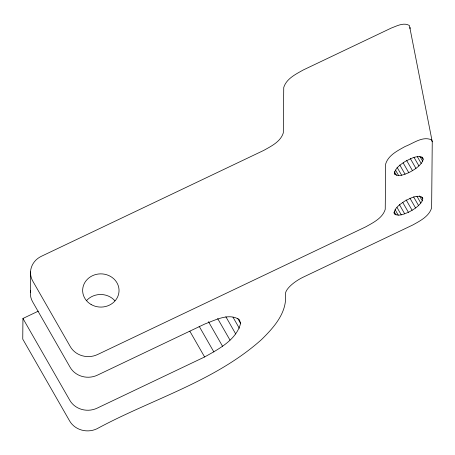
<?xml version="1.0" encoding="UTF-8"?>
<svg xmlns="http://www.w3.org/2000/svg" width="455" height="455" viewBox="0 0 455 455"><rect width="100%" height="100%" fill="white"/><g stroke="black" fill="none" stroke-linecap="round" stroke-linejoin="round"><path stroke-width="0.68" d="M38.3 311.157L22.943 318.472L22.75 339.106L69.626 420.955A20.219 18.462 0.5 0 0 96.915 428.792C151.583 399.177 214.379 381.705 261.517 339.589C273.87 327.446 287.389 312.488 285.456 293.833A20.219 7.28 -29.8 0 1 303.451 277.049L412.753 225.003C420.028 220.914 429.15 216.415 431.624 207.804L432.25 141.778L409.42 25.52C403.761 22.102 396.828 25.992 391.323 28.045L303.28 69.968C295.818 74.182 286.394 78.692 283.738 87.491L283.306 132.883C280.644 141.681 271.22 146.192 263.758 150.406L41.371 256.296A20.219 18.462 0.5 0 0 32.828 281.196L70.332 346.676A20.219 18.462 0.5 0 0 97.62 354.513L365.695 226.869C373.157 222.66 382.581 218.15 385.237 209.351L385.669 163.959C388.331 155.155 397.755 150.645 405.217 146.436C413.265 143.456 422.814 135.692 431.63 139.947L432.25 141.778M30.348 292.502L30.542 271.868M410.023 28.767L410.04 27.351M22.943 318.472L69.82 400.32A20.219 18.462 0.5 0 0 97.114 408.158L204.602 356.976C218.514 349.167 236.264 340.067 240.593 323.408L239.41 319.717C229.024 312.562 215.226 320.161 204.915 323.966L97.427 375.147A20.219 18.462 0.5 0 1 70.133 367.31L32.635 301.83A20.219 18.462 0.5 0 1 30.565 290.444M422.661 161.189L423.167 159.25L422.695 157.771C417.059 154.569 410.325 158.977 405.183 161.462C400.946 164.363 395.696 167.52 394.502 172.894L394.974 174.373C399.194 177.194 404.592 174.242 408.772 172.673C414.107 169.908 419.595 166.536 422.661 161.189L419.851 156.281M422.286 200.803L422.792 198.863L422.32 197.385C416.683 194.183 409.949 198.596 404.808 201.076C400.571 203.976 395.321 207.139 394.127 212.513L394.599 213.987C398.819 216.807 404.216 213.856 408.397 212.292C413.732 209.527 419.22 206.149 422.286 200.803L419.476 195.895M421.762 156.793L423.167 159.25M417.349 156.713L421.216 163.464M414.004 157.322L418.924 165.916M410.319 158.556L415.944 168.378M406.508 160.245L412.486 170.682M403.147 162.85L408.772 172.673M421.734 197.021L422.792 198.863M399.791 165.006L405.064 174.214M416.973 196.327L420.841 203.078M397.044 167.224L401.617 175.203M413.629 196.935L418.549 205.529M395.492 170.039L398.654 175.567M409.944 198.17L415.569 207.992M394.28 171.603L396.39 175.283M394.269 173.145L394.974 174.373M406.133 199.864L412.111 210.295M402.772 202.469L408.397 212.292M399.416 204.625L404.688 213.833M397.022 207.452L401.236 214.817M395.116 209.658L398.279 215.181M394.257 211.831L396.015 214.896M393.893 212.758L394.599 213.987M237.777 318.5L240.593 323.408M233 317.215L239.33 328.265M225.868 316.76L235.713 333.947M217.683 318.591L229.985 340.078M208.475 321.679L222.54 346.238M199.119 326.218L213.884 351.999M189.837 331.195L204.602 356.976M86.467 300.675A18.2 16.613 0.5 0 1 114.922 300.823M91.102 304.492A18.2 16.613 0.5 0 0 119.028 291.194A18.2 16.613 0.5 0 0 92.41 275.741A18.2 16.613 0.5 0 0 91.102 304.492"/></g></svg>
